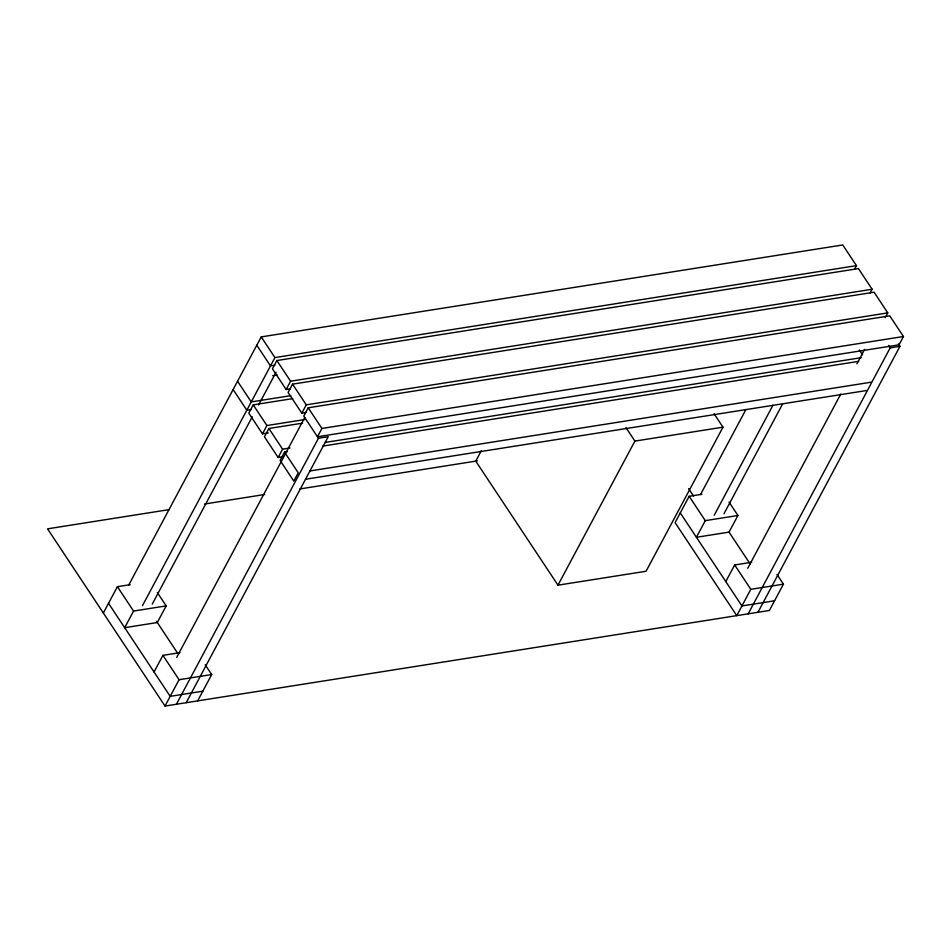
<?xml version="1.0" encoding="UTF-8"?>
<svg xmlns="http://www.w3.org/2000/svg" width="951" height="951" viewBox="0 0 951 951"><rect width="100%" height="100%" fill="white"/><g stroke="black" fill="none" stroke-linecap="round" stroke-linejoin="round"><path stroke-width="1.43" d="M103.35 613.015L117.401 586.684L130.168 584.675M128.754 584.996L261.228 336.904L842.764 244.954L856.459 265.638L854.557 269.192M166.175 605.894L133.556 611.053L124.676 627.684L157.295 622.525L166.175 605.894L157.295 592.497M142.46 605.668L274.934 357.576L856.459 265.638M292.765 398.612L253.216 404.864L248.782 413.174L262.488 433.846L268.337 432.919M870.224 292.825L872.126 289.259L858.42 268.586L276.884 360.536L272.45 368.845L286.156 389.518L290.542 388.828M152.243 604.123L252.288 416.752M258.589 404.96L276.075 372.21M262.488 433.846L266.922 425.537L305.009 419.522M286.156 389.518L290.59 381.208L872.126 289.259M302.573 423.159L268.883 428.497L264.437 436.806L278.144 457.479L282.542 456.777M885.25 317.634L887.782 312.891L874.088 292.207L292.551 384.156L288.105 392.478L301.812 413.15L306.21 412.449M154.038 671.977L162.918 655.358L179.941 652.659M278.144 457.479L282.578 449.169L289.912 448.004M301.812 413.15L306.258 404.841L887.782 312.891M284.539 452.117L280.105 460.427L293.811 481.099L298.245 472.79L284.539 452.117L287.475 451.654M903.45 336.511L321.913 428.461L317.479 436.771L899.016 344.821L903.45 336.511L889.744 315.839L308.207 407.789L303.773 416.098L318.442 438.256L176.422 704.239M176.708 657.355L304.736 417.584M169.302 509.593L47.55 528.839L165.01 706.046L179.073 679.715L211.693 674.556L205.238 664.82M186.206 702.694L328.238 436.699L318.442 438.256M197.642 700.887L211.693 674.556M481.349 450.655L475.75 461.14L557.975 585.174L646.062 571.254L722.986 427.177L714.035 413.661M557.975 585.174L634.899 441.098L722.986 427.177M701.909 494.27L689.142 496.291L675.091 522.61L736.763 615.642L750.815 589.323L783.446 584.164L776.979 574.416M700.507 494.603L745.976 409.429M737.928 515.49L705.297 520.649L696.417 537.279L729.048 532.12L737.928 515.49L729.037 502.092M714.213 515.276L772.973 405.209M723.996 513.718L782.768 403.664M725.791 581.572L734.659 564.953L751.682 562.267M747.759 568.27L840.803 393.999M856.899 363.864L864.59 349.457M748.175 613.835L890.195 347.852L899.979 346.307L898.362 343.87M757.959 612.289L899.979 346.307M783.446 584.164L769.383 610.483L165.01 706.046M274.887 365.196L270.488 365.897L256.782 345.225M272.711 375.681L277.11 374.979M290.804 395.664L251.254 401.916L237.56 381.244M251.219 409.524L246.82 410.226L233.114 389.553M325.064 442.453L861.19 357.683M322.627 446.102L858.753 361.332M309.967 470.935L870.985 382.231M305.521 479.256L866.551 390.54M204.513 504.018L264.651 494.508M299.862 488.945L477.354 460.878M202.813 691.187L170.193 696.346L108.521 603.314M774.566 600.782L741.935 605.942L680.274 512.91M888.579 345.415L890.195 347.852M859.276 349.92L862.509 354.782M729.12 532.239L750.22 564.062M688.631 488.659L693.529 496.042M689.142 496.291L705.297 520.649M734.659 564.953L750.815 589.323M625.948 427.593L634.899 441.098M261.228 336.904L274.934 357.576M276.884 360.536L290.59 381.208M292.551 384.156L306.258 404.841M308.207 407.789L321.913 428.461M253.216 404.864L266.922 425.537M268.883 428.497L282.578 449.169M156.57 621.407L177.659 653.242M117.401 586.684L133.556 611.053M162.918 655.358L179.073 679.715"/></g></svg>
